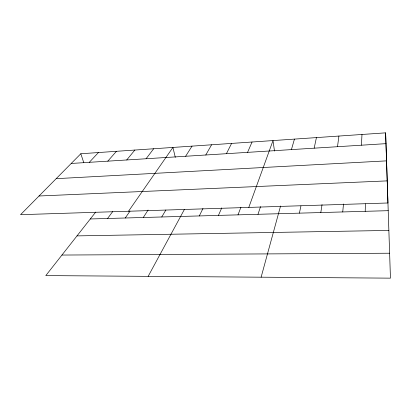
<?xml version="1.0" encoding="UTF-8"?>
<svg xmlns="http://www.w3.org/2000/svg" width="411" height="411" viewBox="0 0 411 411"><rect width="100%" height="100%" fill="white"/><g stroke="black" fill="none" stroke-linecap="round" stroke-linejoin="round"><path stroke-width="0.62" d="M365.204 211.321L365.441 203.902M361.428 145.201L361.983 134.469M342.743 211.942L343.493 203.99M337.503 146.706L338.921 136.051M320.811 212.554L322.034 204.673M314.174 148.176L316.419 137.598M299.388 213.15L300.934 205.947M261.124 277.189L280.564 206.003M291.42 149.604L294.451 139.103M257.995 214.301L260.517 206.646M248.799 207.411L273.002 140.572L274.497 151.099M237.995 214.861L240.913 207.272M247.566 152.363L252.051 142.011M218.441 215.4L221.735 207.889M199.314 215.934L202.967 208.49M226.425 153.693L231.583 143.413M148.16 276.351L184.411 209.425M205.777 154.993L211.583 144.785M161.744 216.982L165.874 210.016M185.618 156.262L192.035 146.126M143.3 217.491L148.078 210.062M125.252 217.994L129.979 211.162M128.525 211.244L172.918 147.441L175.292 157.326M107.59 218.488L112.742 211.521M146.09 158.749L153.663 148.761M95.727 212.066L45.801 275.591L390.45 278.149L385.621 132.851L80.823 153.755L20.55 214.681L387.943 202.983L385.621 132.851M126.722 159.971L134.844 150.051M107.8 161.158L116.436 151.315M89.305 162.324L98.434 152.548M71.221 163.46L385.98 143.655M56.173 178.672L386.551 160.865M39.035 195.996L387.213 180.881M90.302 218.965L388.215 210.679M77.006 235.888L388.868 230.432M61.943 255.051L389.623 253.222M80.823 153.755L83.803 162.756"/></g></svg>
